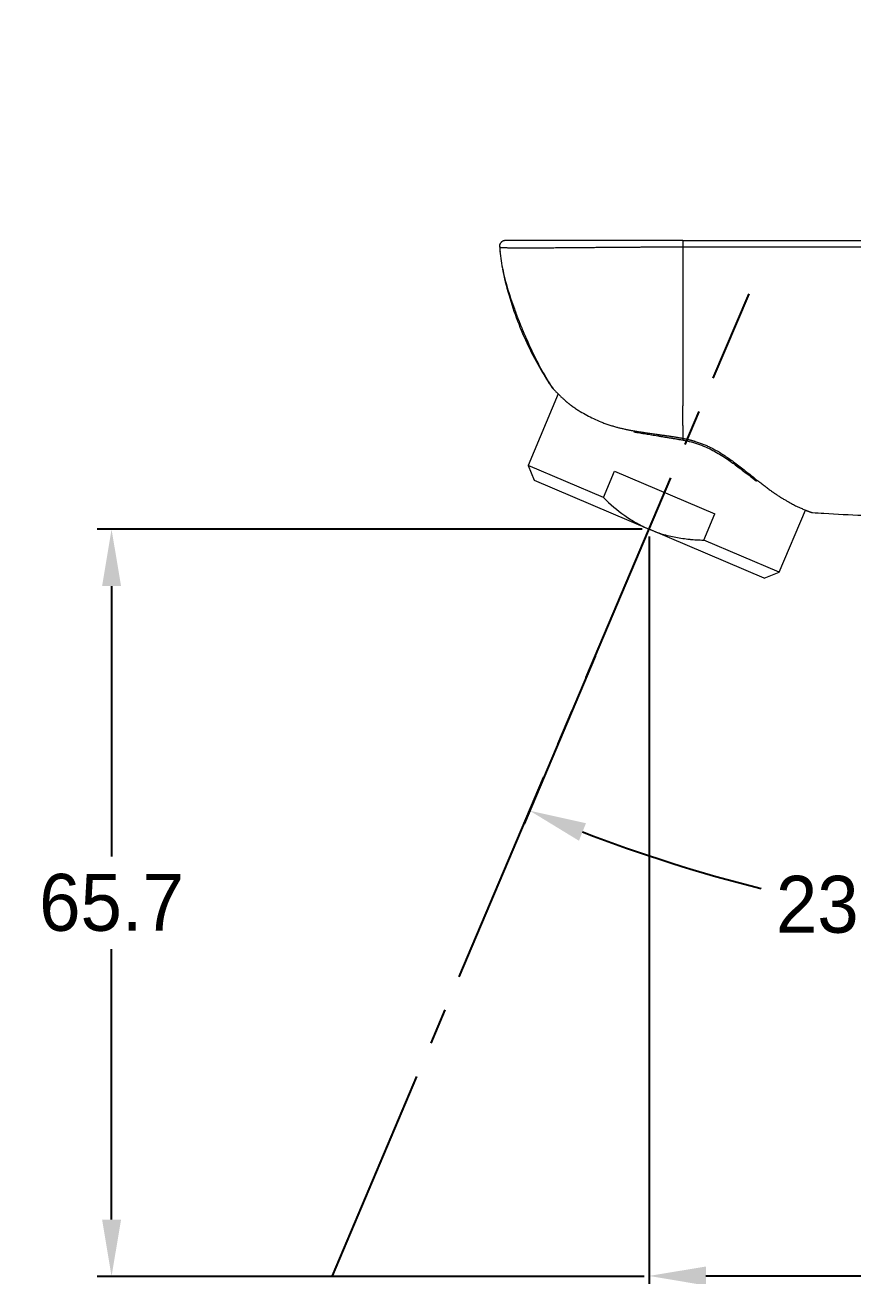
# Model space of a CAD drawing. Extents: x 11557 to 12329, y -16777 to -16231.
# Drawn here: x 11924.4 to 11997.2, y -16569.3 to -16459.4 of the extents above; entities that cross this region are included whole.
import ezdxf

# ---------------------------------------------------------------- set-up
doc = ezdxf.new("R2010")
doc.units = 0
doc.header["$MEASUREMENT"] = 0
doc.linetypes.add('CENTER2', pattern=[28.575, 19.05, -3.175, 3.175, -3.175])
doc.layers.get('0').update_dxf_attribs({"color": 3, "linetype": 'CONTINUOUS'})
doc.layers.get('DEFPOINTS').update_dxf_attribs({"linetype": 'CONTINUOUS'})
doc.layers.add('CENTER', color=1, linetype='CENTER2')
doc.layers.add('DIM_', color=6, linetype='CONTINUOUS', lineweight=9)
doc.styles.get("Standard").update_dxf_attribs({"font": 'Gulim.ttf'})
doc.dimstyles.new('사본(2) STANDARD', dxfattribs={"dimscale": 0, "dimtxt": 5, "dimasz": 5, "dimexe": 1.25, "dimexo": 0.625, "dimgap": 1.5, "dimtad": 3, "dimtih": 1, "dimtoh": 1, "dimdec": 1, "dimzin": 9, "dimdsep": 46, "dimtxsty": 'Standard', "dimcen": 2.5, "dimclrd": 5, "dimclre": 5, "dimclrt": 5, "dimadec": 0, "dimazin": 0, "dimtfac": 1, "dimtdec": 1, "dimtmove": 0, "dimatfit": 3, "dimfxl": 1.25, "dimtfill": 1, "dimtolj": 1, "dimtzin": 0, "dimarcsym": 0})

# ---------------------------------------------------------------- blocks, each defined once
blk = doc.blocks.new('*D29')
at = {"layer": 'DEFPOINTS', "color": 0, "transparency": 16777216}
for p in [(12023.12, -16459.37), (11988.09, -16482.99), (11974.81, -16514.28), (12023.12, -16526.81), (11986.36, -16534.53)]:
    blk.add_point(p, dxfattribs=at)
at = {"layer": 'DIM_', "color": 5, "lineweight": -2, "transparency": 16777216}
for p, q in [((11974.56, -16514.85), (11968.31, -16529.58)), ((12023.12, -16527.44), (12023.12, -16540.73))]:
    blk.add_line(p, q, dxfattribs=at)
for start, end in [(249.0609, 255.8564), (261.119, 267.9391)]:
    blk.add_arc((12023.12, -16400.46), 139.02, start, end, dxfattribs=at)
at = {"layer": 'DIM_', "color": 5, "transparency": 16777216}
for points in [[(11973.13, -16531.07), (11973.75, -16529.53), (11968.8, -16528.43)], [(12018.13, -16538.56), (12018.1, -16540.22), (12023.12, -16539.48)]]:
    blk.add_solid(points, dxfattribs=at)
at = {"layer": 'DIM_', "color": 5, "transparency": 16777216, "insert": (11995.4, -16536.69), "char_height": 5, "attachment_point": 5, "bg_fill": 3, "box_fill_scale": 1.25, "bg_fill_color": 256, "bg_fill_true_color": 13158600, "bg_fill_transparency": 0}
blk.add_mtext('\\A1;23°', dxfattribs=at)
blk = doc.blocks.new('*D30')
at = {"layer": 'DEFPOINTS', "color": 0, "transparency": 16777216}
for p in [(11979.3, -16503.69), (12081.12, -16563.02), (12081.12, -16569.32)]:
    blk.add_point(p, dxfattribs=at)
at = {"layer": 'DIM_', "color": 5, "lineweight": -2, "transparency": 16777216}
for p, q in [((11979.3, -16504.32), (11979.3, -16570.57)), ((12081.12, -16563.65), (12081.12, -16570.57)), ((11984.3, -16569.32), (12020.39, -16569.32)), ((12076.12, -16569.32), (12040.03, -16569.32))]:
    blk.add_line(p, q, dxfattribs=at)
at = {"layer": 'DIM_', "color": 5, "transparency": 16777216}
for points in [[(11984.3, -16568.49), (11984.3, -16570.16), (11979.3, -16569.32)], [(12076.12, -16568.49), (12076.12, -16570.16), (12081.12, -16569.32)]]:
    blk.add_solid(points, dxfattribs=at)
at = {"layer": 'DIM_', "color": 5, "transparency": 16777216, "insert": (12030.21, -16569.32), "char_height": 5, "attachment_point": 5, "bg_fill": 3, "box_fill_scale": 1.25, "bg_fill_color": 256, "bg_fill_true_color": 13158600, "bg_fill_transparency": 0}
blk.add_mtext('\\A1;101.8', dxfattribs=at)
blk = doc.blocks.new('*D31')
at = {"layer": 'DEFPOINTS', "color": 0, "transparency": 16777216}
for p in [(11979.3, -16503.69), (11932.02, -16569.36), (11979.5, -16569.36)]:
    blk.add_point(p, dxfattribs=at)
at = {"layer": 'DIM_', "color": 5, "lineweight": -2, "transparency": 16777216}
for p, q in [((11978.68, -16503.69), (11930.77, -16503.69)), ((11932.02, -16508.69), (11932.02, -16532.46)), ((11932.02, -16564.36), (11932.02, -16540.59)), ((11978.88, -16569.36), (11930.77, -16569.36))]:
    blk.add_line(p, q, dxfattribs=at)
at = {"layer": 'DIM_', "color": 5, "transparency": 16777216}
for points in [[(11931.19, -16508.69), (11932.86, -16508.69), (11932.02, -16503.69)], [(11931.19, -16564.36), (11932.86, -16564.36), (11932.02, -16569.36)]]:
    blk.add_solid(points, dxfattribs=at)
at = {"layer": 'DIM_', "color": 5, "transparency": 16777216, "insert": (11932.02, -16536.52), "char_height": 5, "attachment_point": 5, "bg_fill": 3, "box_fill_scale": 1.25, "bg_fill_color": 256, "bg_fill_true_color": 13158600, "bg_fill_transparency": 0}
blk.add_mtext('\\A1;65.7', dxfattribs=at)

msp = doc.modelspace()

# ---------------------------------------------------------------- linework, layer by layer
at = {"linetype": 'Continuous', "lineweight": 18}
for p, q in [((11982.27, -16478.32), (12048.94, -16478.32)), ((11971.31, -16491.8), (11968.65, -16498.08)), ((11968.65, -16498.08), (11969.18, -16499.39)), ((11975.28, -16500.9), (11968.65, -16498.08)), ((11975.28, -16500.9), (11976.25, -16498.59)), ((11976.25, -16498.59), (11985.08, -16502.34)), ((11969.18, -16499.39), (11979.3, -16503.69)), ((11984.11, -16504.64), (11985.08, -16502.34)), ((11990.74, -16507.46), (11993.05, -16502.01)), ((11989.43, -16507.99), (11979.3, -16503.69)), ((11990.74, -16507.46), (11984.11, -16504.64)), ((11989.43, -16507.99), (11990.74, -16507.46))]:
    msp.add_line(p, q, dxfattribs=at)
msp.add_ellipse((11982.32, -16495.54), major_axis=(0.058, 0.294), ratio=0.031831, start_param=2.1517, end_param=3.18508, dxfattribs=at)
for points, weights in [([(11966.65, -16478.32), (11966.51, -16478.32), (11966.39, -16478.37), (11966.29, -16478.48)], [1.24709899136, 1.10248349277, 1.02134551685, 1.00368506358]), ([(11966.16, -16478.71), (11966.15, -16478.76), (11966.14, -16478.81), (11966.15, -16478.86)], [1.04541147901, 1.0685087536, 1.10041686366, 1.14113580919])]:
    msp.add_rational_spline(points, weights, degree=3, dxfattribs=at)
for points, knots in [([(11982.27, -16478.32), (11982, -16478.32), (11981.48, -16478.32), (11980.72, -16478.32), (11980.02, -16478.32), (11979.36, -16478.32), (11978.75, -16478.32), (11978.18, -16478.32), (11977.66, -16478.32), (11977.18, -16478.32), (11976.74, -16478.32), (11976.32, -16478.32), (11975.94, -16478.32), (11975.57, -16478.32), (11975.23, -16478.32), (11974.92, -16478.32), (11974.63, -16478.32), (11974.37, -16478.32), (11974.13, -16478.32), (11973.92, -16478.32), (11973.72, -16478.32), (11973.54, -16478.32), (11973.36, -16478.32), (11973.18, -16478.32), (11972.99, -16478.32), (11972.78, -16478.32), (11972.55, -16478.32), (11972.29, -16478.32), (11972, -16478.32), (11971.68, -16478.32), (11971.34, -16478.32), (11970.98, -16478.32), (11970.6, -16478.32), (11970.2, -16478.32), (11969.77, -16478.32), (11969.32, -16478.32), (11968.85, -16478.32), (11968.41, -16478.32), (11968.02, -16478.32), (11967.7, -16478.32), (11967.43, -16478.32), (11967.22, -16478.32), (11967.05, -16478.32), (11966.93, -16478.32), (11966.84, -16478.32), (11966.78, -16478.32), (11966.73, -16478.32), (11966.71, -16478.32), (11966.69, -16478.32), (11966.69, -16478.32), (11966.68, -16478.32), (11966.68, -16478.32), (11966.67, -16478.32), (11966.67, -16478.32), (11966.66, -16478.32), (11966.66, -16478.32), (11966.66, -16478.32), (11966.65, -16478.32), (11966.65, -16478.32), (11966.65, -16478.32), (11966.65, -16478.32), (11966.65, -16478.32)], [0, 0, 0, 0, 0.028606, 0.05512, 0.079809, 0.102929, 0.124503, 0.144401, 0.162653, 0.179434, 0.194942, 0.209372, 0.222929, 0.235743, 0.247766, 0.25887, 0.269001, 0.27819, 0.286495, 0.294032, 0.300982, 0.307555, 0.313973, 0.320476, 0.327328, 0.334813, 0.343212, 0.352764, 0.363666, 0.375903, 0.389124, 0.403183, 0.418358, 0.435024, 0.453537, 0.474222, 0.49734, 0.521605, 0.5451, 0.567284, 0.588086, 0.607355, 0.62493, 0.640858, 0.65521, 0.668061, 0.679858, 0.69147, 0.703939, 0.718128, 0.734379, 0.752535, 0.772279, 0.793522, 0.816488, 0.841495, 0.868752, 0.898242, 0.930024, 0.964287, 1, 1, 1, 1]), ([(11966.15, -16478.86), (11966.15, -16478.86), (11966.15, -16478.86), (11966.15, -16478.86), (11966.15, -16478.86), (11966.15, -16478.86), (11966.15, -16478.86), (11966.16, -16478.86), (11966.16, -16478.87), (11966.16, -16478.87), (11966.16, -16478.87), (11966.16, -16478.87), (11966.16, -16478.87), (11966.17, -16478.87), (11966.17, -16478.88), (11966.17, -16478.88), (11966.17, -16478.88), (11966.18, -16478.88), (11966.18, -16478.88), (11966.18, -16478.88), (11966.18, -16478.89), (11966.19, -16478.89), (11966.19, -16478.89), (11966.19, -16478.89), (11966.19, -16478.9), (11966.2, -16478.9), (11966.2, -16478.9), (11966.21, -16478.91), (11966.22, -16478.91), (11966.23, -16478.91), (11966.25, -16478.92), (11966.28, -16478.92), (11966.31, -16478.92), (11966.35, -16478.92), (11966.39, -16478.93), (11966.43, -16478.93), (11966.48, -16478.93), (11966.54, -16478.94), (11966.6, -16478.94), (11966.66, -16478.94), (11966.72, -16478.94), (11966.8, -16478.94), (11966.87, -16478.95), (11966.95, -16478.95), (11967.03, -16478.95), (11967.11, -16478.95), (11967.2, -16478.95), (11967.29, -16478.95), (11967.38, -16478.96), (11967.48, -16478.96), (11967.57, -16478.96), (11967.68, -16478.96), (11967.78, -16478.96), (11967.88, -16478.96), (11967.99, -16478.96), (11968.1, -16478.96), (11968.21, -16478.96), (11968.33, -16478.96), (11968.44, -16478.96), (11968.56, -16478.96), (11968.68, -16478.96), (11968.8, -16478.96), (11968.92, -16478.96), (11969.04, -16478.96), (11969.16, -16478.96), (11969.29, -16478.96), (11969.41, -16478.96), (11969.54, -16478.96), (11969.66, -16478.96), (11969.83, -16478.95), (11970.04, -16478.95), (11970.29, -16478.95), (11970.55, -16478.95), (11970.8, -16478.95), (11971.06, -16478.94), (11971.32, -16478.94), (11971.58, -16478.94), (11971.84, -16478.94), (11972.1, -16478.93), (11972.37, -16478.93), (11972.63, -16478.93), (11972.88, -16478.93), (11973.14, -16478.93), (11973.4, -16478.92), (11973.65, -16478.92), (11973.89, -16478.92), (11974.14, -16478.92), (11974.37, -16478.92), (11974.61, -16478.91), (11974.84, -16478.91), (11975.06, -16478.91), (11975.28, -16478.91), (11975.5, -16478.91), (11975.72, -16478.91), (11975.93, -16478.9), (11976.14, -16478.9), (11976.35, -16478.9), (11976.55, -16478.9), (11976.75, -16478.9), (11976.95, -16478.9), (11977.14, -16478.9), (11977.33, -16478.89), (11977.52, -16478.89), (11977.71, -16478.89), (11977.89, -16478.89), (11978.07, -16478.89), (11978.24, -16478.89), (11978.42, -16478.89), (11978.59, -16478.88), (11978.75, -16478.88), (11978.92, -16478.88), (11979.08, -16478.88), (11979.24, -16478.88), (11979.39, -16478.88), (11979.54, -16478.88), (11979.69, -16478.88), (11979.84, -16478.88), (11979.98, -16478.88), (11980.12, -16478.88), (11980.26, -16478.87), (11980.39, -16478.87), (11980.52, -16478.87), (11980.65, -16478.87), (11980.77, -16478.87), (11980.89, -16478.87), (11981.01, -16478.87), (11981.13, -16478.87), (11981.24, -16478.87), (11981.35, -16478.87), (11981.45, -16478.87), (11981.56, -16478.87), (11981.66, -16478.87), (11981.75, -16478.87), (11981.85, -16478.87), (11981.94, -16478.87), (11982.03, -16478.87), (11982.11, -16478.87), (11982.19, -16478.87), (11982.24, -16478.87), (11982.27, -16478.87)], [0, 0, 0, 0, 0.011166, 0.024703, 0.037962, 0.050942, 0.063643, 0.076066, 0.08821, 0.100077, 0.111665, 0.122976, 0.134008, 0.144763, 0.155239, 0.165435, 0.17535, 0.184984, 0.194337, 0.20341, 0.212205, 0.220724, 0.228972, 0.236954, 0.244676, 0.252144, 0.259378, 0.266394, 0.273187, 0.279744, 0.287218, 0.29464, 0.302009, 0.309324, 0.316586, 0.323796, 0.330954, 0.33806, 0.345116, 0.352122, 0.359079, 0.365987, 0.372849, 0.379663, 0.386429, 0.393148, 0.399819, 0.406443, 0.413019, 0.419547, 0.426027, 0.432457, 0.438838, 0.44517, 0.451454, 0.45769, 0.463878, 0.470017, 0.476108, 0.482151, 0.488146, 0.494092, 0.49999, 0.50584, 0.511642, 0.517396, 0.523102, 0.528761, 0.534372, 0.539936, 0.550667, 0.561282, 0.571781, 0.582163, 0.59243, 0.60258, 0.612618, 0.622547, 0.632369, 0.642084, 0.651694, 0.661198, 0.670598, 0.679869, 0.688963, 0.697884, 0.706635, 0.715218, 0.723637, 0.731895, 0.74, 0.747979, 0.755856, 0.763626, 0.771289, 0.778846, 0.786296, 0.793638, 0.800874, 0.808001, 0.815018, 0.821924, 0.82872, 0.835404, 0.841978, 0.848442, 0.854794, 0.861036, 0.867168, 0.87319, 0.879101, 0.884903, 0.890594, 0.896176, 0.901647, 0.907009, 0.912261, 0.917403, 0.922436, 0.927358, 0.93217, 0.936873, 0.941465, 0.945948, 0.950321, 0.954583, 0.958736, 0.962779, 0.966713, 0.970536, 0.974249, 0.977853, 0.981346, 0.98473, 0.988004, 0.991168, 0.994222, 0.997166, 1, 1, 1, 1]), ([(11966.16, -16478.86), (11966.18, -16479.38), (11966.32, -16480.51), (11966.69, -16482.03), (11967.1, -16483.35), (11967.44, -16484.31), (11967.81, -16485.28), (11968.33, -16486.55), (11969.01, -16488.09), (11969.85, -16489.75), (11970.49, -16490.8), (11970.82, -16491.3)], [0, 0, 0, 0, 0.157036, 0.315592, 0.387571, 0.455088, 0.519861, 0.584345, 0.717543, 0.858128, 1, 1, 1, 1]), ([(11966.4, -16480.83), (11966.55, -16481.58), (11966.93, -16483.12), (11967.69, -16485.37), (11968.64, -16487.59), (11969.68, -16489.55), (11970.43, -16490.75), (11970.77, -16491.25)], [0, 0, 0, 0, 0.202956, 0.415364, 0.627772, 0.84018, 1, 1, 1, 1]), ([(11970.77, -16491.25), (11970.77, -16491.25), (11970.77, -16491.25), (11970.77, -16491.25), (11970.77, -16491.25), (11970.77, -16491.25), (11970.77, -16491.25), (11970.78, -16491.25), (11970.78, -16491.25), (11970.78, -16491.25), (11970.78, -16491.26), (11970.78, -16491.26), (11970.78, -16491.26), (11970.78, -16491.26), (11970.79, -16491.26), (11970.79, -16491.27), (11970.79, -16491.27), (11970.79, -16491.27), (11970.8, -16491.27), (11970.8, -16491.28), (11970.8, -16491.28), (11970.81, -16491.28), (11970.81, -16491.29), (11970.81, -16491.29), (11970.82, -16491.3), (11970.82, -16491.3), (11970.82, -16491.3), (11970.83, -16491.31), (11970.83, -16491.31), (11970.84, -16491.32), (11970.84, -16491.32), (11970.85, -16491.33), (11970.86, -16491.34), (11970.88, -16491.37), (11970.92, -16491.41), (11970.97, -16491.46), (11971.03, -16491.52), (11971.11, -16491.6), (11971.21, -16491.7), (11971.32, -16491.81), (11971.44, -16491.93), (11971.55, -16492.04), (11971.65, -16492.13), (11971.75, -16492.23), (11971.84, -16492.3), (11971.91, -16492.37), (11971.95, -16492.41), (11972, -16492.45), (11972.04, -16492.49), (11972.09, -16492.53), (11972.14, -16492.57), (11972.19, -16492.61), (11972.24, -16492.64), (11972.28, -16492.68), (11972.36, -16492.74), (11972.47, -16492.82), (11972.61, -16492.92), (11972.76, -16493.03), (11972.91, -16493.13), (11973.07, -16493.24), (11973.36, -16493.41), (11973.8, -16493.66), (11974.41, -16493.97), (11974.95, -16494.21), (11975.41, -16494.39), (11975.76, -16494.51), (11976.09, -16494.61), (11976.36, -16494.69), (11976.56, -16494.75), (11976.7, -16494.78), (11976.85, -16494.82), (11977, -16494.85), (11977.14, -16494.88), (11977.27, -16494.91), (11977.37, -16494.93), (11977.47, -16494.95), (11977.57, -16494.97), (11977.67, -16494.99), (11977.77, -16495.01), (11977.85, -16495.02), (11977.89, -16495.03), (11977.89, -16495.03)], [0, 0, 0, 0, 0.003463, 0.006923, 0.010383, 0.013841, 0.017297, 0.020751, 0.024204, 0.027655, 0.031104, 0.034551, 0.037996, 0.04144, 0.044881, 0.048321, 0.051758, 0.055194, 0.058627, 0.062058, 0.065487, 0.068914, 0.072339, 0.075761, 0.079181, 0.082598, 0.086014, 0.089426, 0.092837, 0.096244, 0.09965, 0.103052, 0.106452, 0.127231, 0.14813, 0.169143, 0.190264, 0.220566, 0.251257, 0.282322, 0.313736, 0.336214, 0.359725, 0.375566, 0.397569, 0.405675, 0.413714, 0.42169, 0.429604, 0.437456, 0.445245, 0.452969, 0.460628, 0.46822, 0.475745, 0.495299, 0.514989, 0.534806, 0.554744, 0.574797, 0.594962, 0.65787, 0.719125, 0.778605, 0.809074, 0.83796, 0.865271, 0.891005, 0.901205, 0.911923, 0.923153, 0.934897, 0.94716, 0.954567, 0.961968, 0.969368, 0.976767, 0.983857, 0.991391, 0.99937, 1, 1, 1, 1]), ([(11982.26, -16495.84), (11982.77, -16495.94), (11983.74, -16496.2), (11985.06, -16496.81), (11986.16, -16497.51), (11987.16, -16498.23), (11988.01, -16498.89), (11988.54, -16499.3), (11988.76, -16499.47)], [0, 0, 0, 0, 0.192204, 0.380113, 0.550057, 0.701762, 0.87444, 1, 1, 1, 1]), ([(11988.91, -16499.47), (11988.95, -16499.5), (11989.1, -16499.61), (11989.35, -16499.8), (11989.65, -16500.03), (11989.94, -16500.24), (11990.21, -16500.44), (11990.47, -16500.61), (11990.74, -16500.79), (11991, -16500.96), (11991.26, -16501.11), (11991.5, -16501.25), (11991.71, -16501.37), (11991.91, -16501.48), (11992.1, -16501.58), (11992.29, -16501.67), (11992.48, -16501.76), (11992.67, -16501.84), (11992.83, -16501.92), (11992.95, -16501.97), (11993.02, -16501.99), (11993.05, -16502.01), (11993.08, -16502.02), (11993.12, -16502.03), (11993.15, -16502.04), (11993.17, -16502.06), (11993.2, -16502.07), (11993.23, -16502.08), (11993.26, -16502.09), (11993.28, -16502.1), (11993.31, -16502.11), (11993.33, -16502.11), (11993.35, -16502.12), (11993.38, -16502.13), (11993.4, -16502.14), (11993.42, -16502.15), (11993.44, -16502.15), (11993.46, -16502.16), (11993.48, -16502.17), (11993.49, -16502.17), (11993.51, -16502.18), (11993.53, -16502.18), (11993.54, -16502.19), (11993.55, -16502.19), (11993.57, -16502.2), (11993.58, -16502.2), (11993.59, -16502.2), (11993.6, -16502.21), (11993.61, -16502.21), (11993.62, -16502.21), (11993.63, -16502.22), (11993.64, -16502.22), (11993.64, -16502.22), (11993.65, -16502.22), (11993.65, -16502.22), (11993.66, -16502.22), (11993.66, -16502.22), (11993.66, -16502.23), (11993.66, -16502.23), (11993.66, -16502.23), (11993.66, -16502.23)], [0, 0, 0, 0, 0.016788, 0.054887, 0.093859, 0.133772, 0.169701, 0.205908, 0.242452, 0.282337, 0.321544, 0.360108, 0.394557, 0.42854, 0.46207, 0.495155, 0.535134, 0.574682, 0.613813, 0.65254, 0.661481, 0.670406, 0.679316, 0.68821, 0.697089, 0.705954, 0.714804, 0.72364, 0.732461, 0.741269, 0.750063, 0.758843, 0.76761, 0.776364, 0.785105, 0.793833, 0.802549, 0.811253, 0.819944, 0.828624, 0.837291, 0.845947, 0.854592, 0.863226, 0.871848, 0.88046, 0.889061, 0.897652, 0.906232, 0.914803, 0.923364, 0.931915, 0.940456, 0.948989, 0.957512, 0.966026, 0.974532, 0.98303, 0.991519, 1, 1, 1, 1]), ([(11975.28, -16500.9), (11975.87, -16501.48), (11976.49, -16502.02), (11977.49, -16502.72), (11977.83, -16502.94), (11978.55, -16503.34), (11978.92, -16503.53), (11979.3, -16503.69)], [0, 0, 0, 0, 0.5, 0.5, 0.75, 0.75, 1, 1, 1, 1]), ([(11993.66, -16502.23), (11994, -16502.25), (11995.47, -16502.34), (11997.95, -16502.46), (12000.1, -16502.57), (12001.12, -16502.63)], [0, 0, 0, 0, 0.135133, 0.591783, 1, 1, 1, 1]), ([(11979.3, -16503.69), (11979.68, -16503.85), (11980.07, -16503.99), (11980.85, -16504.23), (11981.25, -16504.32), (11982.05, -16504.47), (11982.46, -16504.53), (11982.97, -16504.58), (11983.08, -16504.59), (11983.28, -16504.61), (11983.38, -16504.61), (11983.69, -16504.63), (11983.9, -16504.64), (11984.11, -16504.64)], [0, 0, 0, 0, 0.25, 0.25, 0.5, 0.5, 0.75, 0.75, 0.8125, 0.8125, 0.875, 0.875, 1, 1, 1, 1])]:
    msp.add_open_spline(points, degree=3, knots=knots, dxfattribs=at)
at = {"linetype": 'Continuous', "lineweight": 13}
for points, knots in [([(11982.27, -16478.32), (11982.27, -16478.32), (11982.27, -16478.33), (11982.27, -16478.34), (11982.27, -16478.35), (11982.27, -16478.38), (11982.27, -16478.4), (11982.27, -16478.44), (11982.27, -16478.46), (11982.27, -16478.51), (11982.27, -16478.54), (11982.27, -16478.6), (11982.27, -16478.63), (11982.27, -16478.7), (11982.27, -16478.73), (11982.27, -16478.8), (11982.27, -16478.83), (11982.27, -16478.87)], [0, 0, 0, 0, 0.125019, 0.125019, 0.250016, 0.250016, 0.375014, 0.375014, 0.500011, 0.500011, 0.625008, 0.625008, 0.750005, 0.750005, 0.875003, 0.875003, 1, 1, 1, 1]), ([(11982.27, -16478.87), (11982.27, -16481.71), (11982.27, -16485.98), (11982.27, -16490.43), (11982.27, -16492.16), (11982.27, -16492.62)], [0, 0, 0, 0, 0.57719, 0.884209, 1, 1, 1, 1]), ([(11982.27, -16494.58), (11982.27, -16494.59), (11982.27, -16494.63), (11982.27, -16494.69), (11982.27, -16494.77), (11982.27, -16494.89), (11982.27, -16495.02), (11982.27, -16495.15), (11982.27, -16495.26), (11982.27, -16495.35), (11982.27, -16495.45), (11982.27, -16495.53), (11982.27, -16495.62), (11982.27, -16495.67), (11982.27, -16495.7)], [0, 0, 0, 0, 0.032303, 0.085443, 0.159288, 0.253657, 0.385768, 0.504846, 0.595471, 0.682812, 0.766902, 0.847776, 0.925465, 1, 1, 1, 1]), ([(11977.89, -16495.03), (11977.93, -16495.03), (11978.09, -16495.06), (11978.38, -16495.11), (11978.77, -16495.17), (11979.17, -16495.23), (11979.57, -16495.29), (11979.89, -16495.33), (11980.11, -16495.36), (11980.24, -16495.38), (11980.37, -16495.4), (11980.49, -16495.42), (11980.61, -16495.43), (11980.73, -16495.45), (11980.85, -16495.47), (11980.97, -16495.49), (11981.09, -16495.5), (11981.2, -16495.52), (11981.32, -16495.54), (11981.43, -16495.55), (11981.54, -16495.57), (11981.65, -16495.59), (11981.76, -16495.61), (11981.86, -16495.63), (11981.97, -16495.64), (11982.07, -16495.66), (11982.17, -16495.68), (11982.24, -16495.69), (11982.27, -16495.7)], [0, 0, 0, 0, 0.026152, 0.116174, 0.207389, 0.299685, 0.392944, 0.487036, 0.515966, 0.544547, 0.572781, 0.600667, 0.628205, 0.655398, 0.682244, 0.708744, 0.7349, 0.76071, 0.786177, 0.811299, 0.836079, 0.860517, 0.884613, 0.908368, 0.931784, 0.95486, 0.977598, 1, 1, 1, 1]), ([(11982.27, -16495.7), (11982.29, -16495.7), (11982.32, -16495.71), (11982.37, -16495.72), (11982.41, -16495.73), (11982.46, -16495.74), (11982.51, -16495.75), (11982.55, -16495.76), (11982.6, -16495.77), (11982.64, -16495.78), (11982.69, -16495.79), (11982.74, -16495.8), (11982.78, -16495.81), (11982.83, -16495.82), (11982.87, -16495.83), (11982.92, -16495.84), (11982.96, -16495.86), (11983.01, -16495.87), (11983.05, -16495.88), (11983.1, -16495.89), (11983.14, -16495.91), (11983.19, -16495.92), (11983.23, -16495.93), (11983.27, -16495.94), (11983.32, -16495.96), (11983.46, -16496), (11983.7, -16496.08), (11984.04, -16496.21), (11984.37, -16496.34), (11984.72, -16496.51), (11985.1, -16496.7), (11985.5, -16496.93), (11985.9, -16497.18), (11986.31, -16497.46), (11986.75, -16497.77), (11987.2, -16498.12), (11987.67, -16498.49), (11988.09, -16498.82), (11988.45, -16499.1), (11988.7, -16499.3), (11988.86, -16499.42), (11988.91, -16499.47)], [0, 0, 0, 0, 0.005814, 0.011618, 0.017411, 0.023194, 0.028968, 0.034732, 0.040486, 0.046232, 0.051968, 0.057696, 0.063416, 0.069127, 0.07483, 0.080526, 0.086214, 0.091895, 0.097569, 0.103236, 0.108897, 0.114551, 0.1202, 0.125843, 0.13148, 0.137112, 0.18069, 0.22449, 0.26862, 0.313183, 0.369005, 0.426595, 0.486092, 0.547613, 0.618523, 0.69418, 0.774658, 0.860052, 0.914032, 0.969096, 1, 1, 1, 1])]:
    msp.add_open_spline(points, degree=3, knots=knots, dxfattribs=at)
at = {"linetype": 'Continuous', "lineweight": 18}
for points, degree in [([(11966.13, -16478.67), (11966.16, -16478.86)], 1), ([(11966.28, -16478.48), (11966.11, -16478.67), (11966.16, -16478.86)], 2), ([(11966.15, -16478.86), (11966.16, -16479.01), (11966.17, -16479.17), (11966.19, -16479.32)], 3), ([(11982.27, -16494.58), (11982.27, -16494.58), (11982.27, -16494.57), (11982.27, -16494.55), (11982.27, -16494.54), (11982.27, -16494.54)], 3), ([(11977.96, -16495.13), (11980.09, -16495.49), (11982.37, -16495.86)], 2)]:
    msp.add_open_spline(points, degree=degree, dxfattribs=at)
at = {"linetype": 'Continuous', "lineweight": 13}
for points in [[(11982.27, -16478.87), (12004.49, -16478.87), (12026.72, -16478.87), (12048.94, -16478.87)], [(11982.27, -16492.62), (11982.27, -16492.69), (11982.27, -16492.77), (11982.27, -16492.84)], [(11982.27, -16493.31), (11982.27, -16493.15), (11982.27, -16493), (11982.27, -16492.84)], [(11982.27, -16494.54), (11982.27, -16494.15), (11982.27, -16493.73), (11982.27, -16493.31)]]:
    msp.add_open_spline(points, degree=3, dxfattribs=at)
at = {"layer": 'CENTER'}
msp.add_line((11951.44, -16569.32), (11988.09, -16482.99), dxfattribs=at)

# ---------------------------------------------------------------- next in the draw order: dimensions: what is measured, and where the dimension line sits
at = {"layer": 'DIM_'}
dim = msp.add_angular_dim_2l(base=(11986.36, -16534.53), line1=((12023.12, -16459.37), (12023.12, -16526.81)), line2=((11974.81, -16514.28), (11988.09, -16482.99)), dimstyle='사본(2) STANDARD', override={"dimscale": 1, "dimtad": 0}, dxfattribs=at)
dim.commit()
dim.dimension.update_dxf_attribs({"geometry": '*D29', "text_midpoint": (11995.4, -16536.69)})

# ---------------------------------------------------------------- next in the draw order: dimensions: what is measured, and where the dimension line sits
dim = msp.add_linear_dim(base=(12081.12, -16569.32), p1=(11979.3, -16503.69), p2=(12081.12, -16563.02), dimstyle='사본(2) STANDARD', override={"dimscale": 1, "dimtad": 0}, dxfattribs=at)
dim.commit()
dim.dimension.update_dxf_attribs({"geometry": '*D30', "text_midpoint": (12030.21, -16569.32)})

# ---------------------------------------------------------------- next in the draw order: dimensions: what is measured, and where the dimension line sits
dim = msp.add_linear_dim(base=(11932.02, -16569.36), p1=(11979.3, -16503.69), p2=(11979.5, -16569.36), angle=90, dimstyle='사본(2) STANDARD', override={"dimscale": 1, "dimtad": 0}, dxfattribs=at)
dim.commit()
dim.dimension.update_dxf_attribs({"geometry": '*D31', "text_midpoint": (11932.02, -16536.52)})

doc.saveas('drawing.dxf')
